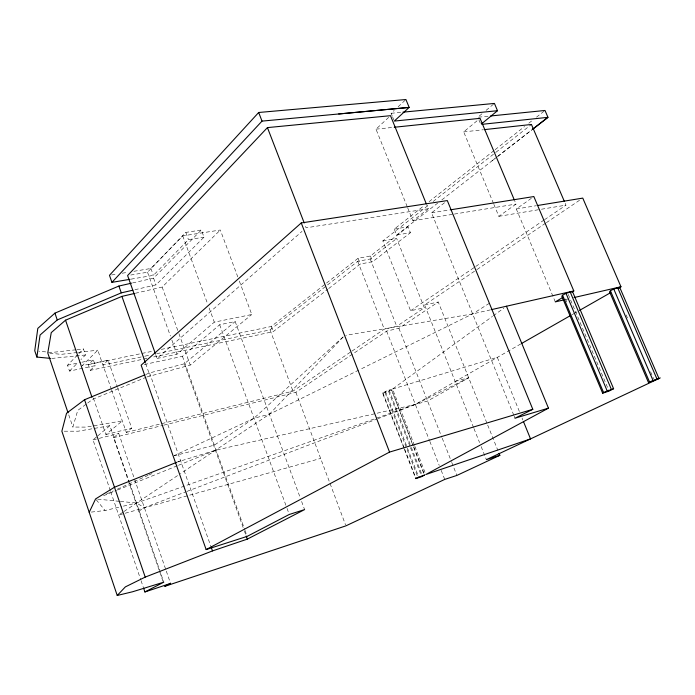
<?xml version="1.0" encoding="UTF-8"?>
<svg xmlns="http://www.w3.org/2000/svg" width="695" height="695" viewBox="0 0 695 695"><rect width="100%" height="100%" fill="white"/><g stroke="black" fill="none" stroke-linecap="round" stroke-linejoin="round"><path stroke-width="0.52" stroke-dasharray="3.48 2.61" d="M404.064 448.544L382.676 393.37L382.806 392.745L389.026 390.017L391.459 389.53L413.369 445.825M423.689 473.356L391.459 389.53M93.373 398.061L105.901 434.531L122.303 420.892L85.902 427.112L72.871 427.043L77.744 410.424L86.884 403.621M343.139 337.058L269.391 414.229L180.439 473.669M133.9 271.293L150.893 268.487L185.817 232.408L201.35 230.002L204 237.177L155.993 284.872L133.909 289.954M130.738 275.029L147.531 272.232L182.733 235.874L220.324 230.019L238.672 279.303M81.967 362.217L93.312 359.854L95.319 365.639L69.526 371.078L67.528 365.214L78.118 354.372M78.874 353.59L83.417 348.951L85.494 354.971L80.933 359.576M131.068 279.138L153.369 275.368L188.467 239.636L204 237.177M69.526 371.078L77.892 362.642M132.554 282.943L153.578 278.156L201.35 230.002M111.443 389.495L97.787 350.184L82.236 365.639L108.09 360.236L117.255 386.594M135.334 293.273L162.152 287.07L220.324 230.019M146.897 358.377L90.289 370.339L88.317 364.597L93.312 359.854M90.289 370.339L95.319 365.639M392.301 116.213L391.12 113.294L394.23 110.392M398.131 106.769L405.923 99.524M407.227 206.702L375.995 129.166L390.503 115.691M108.09 360.236L102.947 364.997L144.195 356.335M343.035 336.953L253.979 418.251L214.364 445.13L174.228 455.824M155.619 354.433L157.053 358.472L302.021 231.383M157.053 358.472L176.947 354.241L214.312 322.15L251.772 314.505L239.045 280.302M144.325 364.51L182.455 356.327L219.681 324.747L235.162 321.55L300.118 497.42M110.349 490.687L93.008 439.892L97.022 436.512M97.83 435.834L109.862 425.705L129.148 481.67M481.956 113.806L477.804 117.273L488.463 116.187M486.109 110.349L494.423 103.425M145.585 374.579L149.581 372.928L184.331 363.78L235.162 321.55M493.485 203.418L463.687 131.894L480.036 118.332M146.993 376.933L190.23 365.075L251.772 314.505M162.96 581.272L113.485 437.668L118.758 433.506L165.957 570.091M394.282 229.072L408.035 226.796L410.406 232.703L396.663 235.032L394.282 229.072L424.08 205.624M429.102 201.672L494.301 150.355M495.144 149.694L524.56 126.542M528.826 123.197L533.169 119.775M536.488 117.168L545.002 110.462M161.266 349.403L271.224 326.502L325.816 283.621M326.554 283.039L358.055 258.288L370.409 256.003L408.035 226.796M382.849 240.913L396.68 238.533L424.324 307.781L410.571 310.761L382.849 240.913L428.963 204.773M433.167 201.472L495.57 152.57M495.926 152.301L531.44 124.466M407.635 207.709L412.908 220.793L428.285 208.735L426.661 204.73M111.643 390.147L126.316 432.386L131.711 428.163L117.611 387.61M156.74 353.694L270.051 329.899L357.708 261.329L370.218 258.992L396.68 238.533M491.973 160.884L497.064 156.922M497.907 156.262L531.84 129.869M396.663 235.032L437.694 203.114M441.838 199.891L496.673 157.226M497.524 156.566L531.718 129.965M153.717 356.935L273.17 331.68L327.832 289.224M328.692 288.555L360.297 264.013L372.65 261.685L410.406 232.703M513.787 415.21L431.56 212.826L446.485 201.237M87.709 403.004L92.696 399.295L146.002 377.342M414.481 445.356L392.545 389.052L492.468 316.39M493.311 315.773L503.832 308.128M493.893 204.408L498.862 216.327L516.055 204.069L514.795 201.081M555.296 301.882L516.298 208.987L533.847 196.555M410.571 310.761L475.562 266.585M475.762 266.446L543.82 220.185M544.524 219.707L565.956 205.147L564.679 202.158M126.316 432.386L292.969 391.137L351.236 351.592M352.061 351.036L384.283 329.161L396.732 326.311L424.324 307.781M473.564 427.547L424.593 304.949L476.718 269.738M477.083 269.486L545.914 222.991M546.357 222.687L581.863 198.701M163.699 425.184L295.888 392.328L386.602 331.124L398.895 328.301L438.25 302.012L487.299 424.106M123.128 512.059L118.663 515.064L320.638 458.422M124.023 511.459L179.545 474.268M138.809 511.181L144.369 507.619L185.826 491.834M489.376 303.281L472.626 313.897L359.828 369.584M520.746 343.947L415.341 404.438L377.932 418.677M571.968 314.713L574.8 313.106M575.095 312.932L576.963 311.864M455.129 381.39L468.691 377.776L427.564 401.041L415.341 404.438L215.407 450.291L177.607 461.932M382.676 393.37L391.311 390.164M468.691 377.776L415.341 404.438L185.53 485.692M358.855 370.061L269.391 414.229L253.979 418.251L174.167 455.651M106.448 494.049L113.372 490.939M117.325 489.167L147.983 475.389M148.965 474.946L151.936 473.616M177.642 462.062L180.613 460.733M103.555 495.691L116.543 490.427M117.542 490.018L177.46 465.693M178.459 465.294L215.407 450.291M186.833 491.443L376.925 419.068M184.514 486.057L136.507 503.032L122.893 506.273M392.545 389.052L497.307 357.326L519.599 412.039M93.008 439.892L98.16 438.615M99.194 438.354L118.758 433.506M113.485 437.668L162.752 425.418M105.901 434.531L131.711 428.163M91.323 512.093L105.084 510.504L121.842 506.516M565.721 299.484L570.934 298.277M490.392 309.866L472.626 313.897L345.693 335.32M424.593 304.949L438.25 302.012M145.133 356.135L150.546 354.997M67.528 365.214L80.933 362.425M88.317 364.597L153.317 351.062M109.862 425.705L78.161 431.195L63.905 431.204M498.862 216.327L540.397 209.404M541.466 209.23L565.956 205.147M111.591 274.968L116.899 274.099M122.216 273.222L127.524 272.344M516.298 208.987L536.349 205.703M412.908 220.793L453.366 214.234M454.382 214.069L516.055 204.069M431.56 212.826L449.674 209.942M428.285 208.735L306.095 227.812L304.532 223.764M85.494 354.971L51.465 358.481M77.284 352.504L61.099 354.346L49.814 353.164M78.361 352.382L97.787 350.184M75.955 349.776L51.447 352.504L38.929 351.192M77.023 349.663L83.417 348.951M463.687 131.894L483.042 129.774M375.995 129.166L393.153 127.376M391.12 113.294L401.875 112.26M97.726 499.158L119.271 501.312M120.348 501.416L136.507 503.032L144.369 507.619M96.249 499.766L105.084 510.504M626.169 314.957L627.455 317.945M650.581 371.747L653.578 378.723M568.249 294.411L608.646 390.077M565.426 298.911L566.686 301.908M478.933 119.966L480.818 124.457M522.032 418.008L522.84 419.997M392.701 117.186L393.883 120.105M514.196 416.209L515.012 418.216M487.708 425.114L497.82 450.291M473.964 428.554L479.576 442.602M481.175 446.616L486.387 459.656M370.409 256.003L372.65 261.685M398.895 328.301L441.829 437.233M442.229 438.241L451.342 461.358M451.733 462.366L456.884 475.432M370.218 258.992L396.732 326.311M358.055 258.288L360.297 264.013M386.602 331.124L429.449 440.421M429.84 441.421L439.249 465.415M441.212 470.411L444.739 479.411M357.708 261.329L384.283 329.161M414.872 446.364L425.835 474.52M413.76 446.824L424.723 474.972M389.026 390.017L410.971 446.442M411.362 447.45L422.334 475.667M388.679 391.554L410.067 446.581M410.458 447.58L421.735 476.596M385.43 391.355L418.694 477.022M385.117 392.866L418.138 477.934M382.806 392.745L404.264 448.075M404.655 449.083L415.966 478.256M404.455 449.543L415.732 478.638M271.224 326.502L273.17 331.68M295.888 392.328L345.528 524.847M270.051 329.899L292.969 391.137M301.613 501.477L304.61 509.591M185.817 232.408L188.467 239.636M219.681 324.747L286.67 507.385M287.044 508.401L289.268 514.474M182.733 235.874L207.631 303.88M209.117 307.937L214.312 322.15M162.152 287.07L178.563 332.653M178.928 333.669L190.23 365.075M150.893 268.487L153.369 275.368M182.455 356.327L244.605 529.286M244.97 530.302L247.159 536.384M153.578 278.156L155.993 284.872M184.331 363.78L244.014 529.929M244.379 530.954L245.848 535.037M147.531 272.232L170.405 336.015M171.865 340.072L176.947 354.241M149.581 372.928L210.689 545.853M145.637 363.511L149.955 375.717M166.305 571.116L170.553 583.409M129.496 482.686L163.777 582.184M110.696 491.704L140.711 579.665M141.059 580.69L143.161 586.841M68.744 414.863L72.871 427.043"/><path stroke-width="1.04" d="M50.422 358.377L36.878 357.065L40.067 335.033L57.251 319.935L121.286 292.864L132.858 290.197M89.203 512.337L95.571 498.941L114.475 487.238L176.608 462.34M562.568 295.193L561.812 296.252L602.643 393.205L609.063 391.077L613.598 388.714L572.48 291.526L566.017 293.368L562.568 295.193L603.555 392.466L602.643 393.205M610.401 290.753L609.55 291.761L648.539 382.684L658.947 378.445L619.697 287.313L613.763 289.024L610.401 290.753L649.53 381.963L648.539 382.684M618.811 288.321L619.697 287.313M402.952 112.164L494.423 103.425L497.507 110.713L394.282 121.078L409.164 107.421L405.923 99.524L258.688 112.486L109.471 275.324L111.947 282.361L130.008 279.312M111.947 282.361L262.015 121.112L409.164 107.421L338.726 113.971M426.252 203.731L390.503 115.691L267.436 127.602L127.593 275.55L155.263 353.416M144.577 374.987L84.547 399.738L66.546 413.238L61.864 431.204L117.229 595.476L125.352 586.893L145.22 577.102L212.488 550.918L247.316 539.12L304.61 509.591L289.268 514.474L247.159 536.384L206.146 549.58L141.146 365.188L301.256 222.947L447.319 200.586L532.804 409.32L515.012 418.216L548.451 408.156L506.455 306.217M131.503 283.178L118.88 286.053L54.922 313.141L37.808 328.379L34.75 350.749L36.878 357.065M134.3 293.516L121.92 296.383L65.538 320.187L51.248 332.618L47.764 352.956L68.058 412.839M481.652 123.771L497.507 110.713M532.691 129.209L547.955 117.333L545.002 110.462L490.601 115.978M532.57 129.296L547.955 117.333L481.878 124.344M562.698 297.503L555.296 301.882L563.636 299.962M571.95 292.03L573.801 290.936L533.847 196.555L450.568 209.803M521.684 343.417L570.413 315.608M579.508 310.413L610.67 292.63M619.089 287.834L620.965 286.757L582.766 198.101L537.4 205.529M548.451 408.156L425.835 474.52L530.537 438.901L523.648 421.987M206.146 549.58L389.548 452.08L532.804 409.32M143.509 587.866L144.908 591.966L163.777 582.184L132.667 591.74L117.229 595.476M660.25 377.906L486.387 459.656L499.844 455.329L499.036 453.314M499.844 455.329L456.884 475.432L444.739 479.411L345.902 525.854L164.706 586.354L170.553 583.409L144.908 591.966M603.555 392.466L613.598 388.714M649.53 381.963L658.947 378.445M574.061 297.556L620.965 286.757M491.434 309.631L573.801 290.936M484.12 129.652L531.44 124.466L564.253 201.159M394.239 127.263L480.036 118.332L514.378 200.082M617.62 287.6L656.931 378.949M613.763 289.024L653.022 380.417M570.135 291.839L611.322 389.287M566.017 293.368L607.152 390.842M267.436 127.602L304.141 222.756M258.688 112.486L262.015 121.112M301.256 222.947L389.548 452.08M246.212 536.053L247.316 539.12M118.88 286.053L121.286 292.864M211.054 546.869L212.488 550.918M121.92 296.383L145.281 362.495M65.538 320.187L92.001 397.271M54.922 313.141L57.251 319.935M84.547 399.738L145.22 577.102M415.966 478.256L415.732 478.638L421.735 476.596L424.723 474.972L415.966 478.256"/></g></svg>
